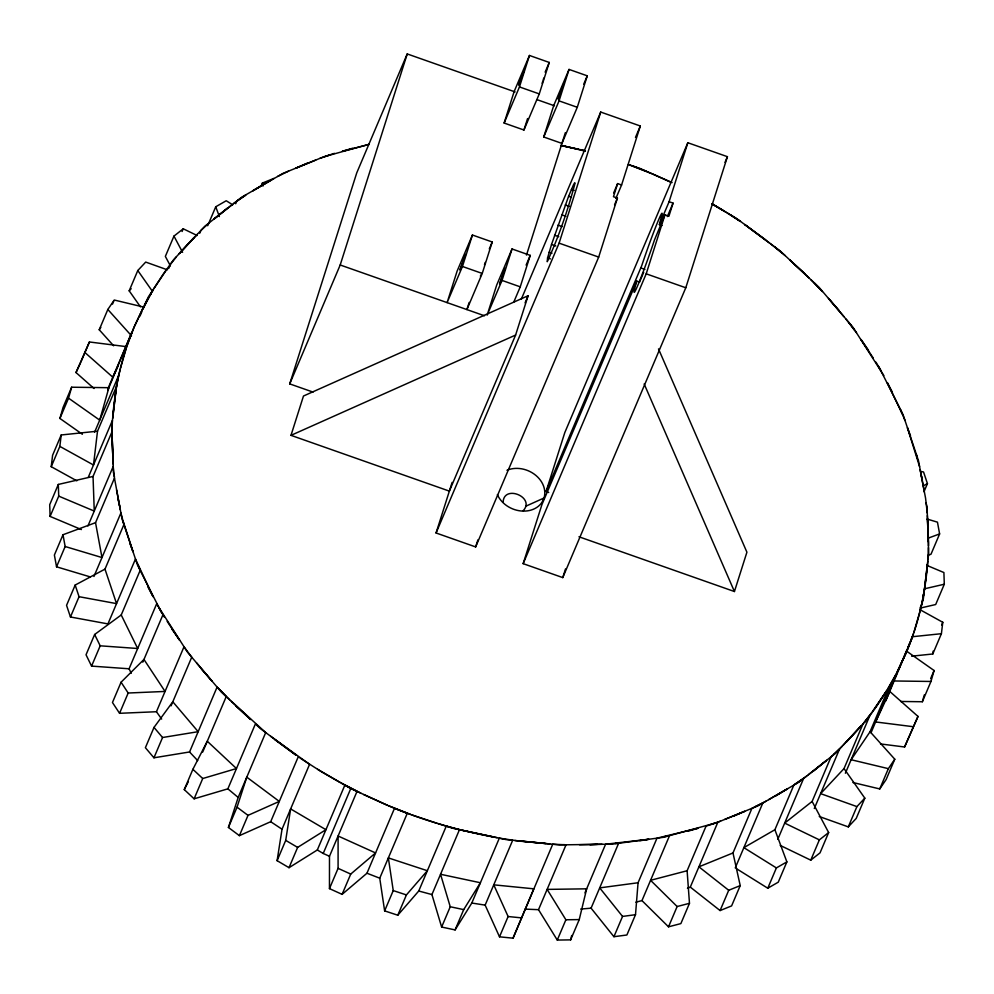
<?xml version="1.0" encoding="UTF-8"?>
<svg xmlns="http://www.w3.org/2000/svg" width="994" height="994" viewBox="0 0 994 994"><rect width="100%" height="100%" fill="white"/><g stroke="black" fill="none" stroke-linecap="round" stroke-linejoin="round"><path stroke-width="1.49" d="M549.732 843.931L518.57 841.036L499.336 838.166L471.802 903.037L455.09 929.912L441.634 927.042L431.93 894.563L459.464 829.692L446.281 826.126L418.747 891.009L397.786 915.213L384.628 910.877L379.745 878.199L407.279 813.316L394.494 808.346L366.96 873.229L342.11 894.351L329.461 888.624L329.486 856.281L357.02 791.41L344.868 785.111L317.322 849.982L289.018 867.687L277.102 860.667L282.023 829.22L309.569 764.336L270.778 736.355M329.461 888.624L338.084 868.346L338.097 836.004L375.57 852.939L350.733 874.074L342.11 894.351M928.036 559.075L928.57 542.587L927.377 515.613M112.657 418.449C114.944 387.138 121.753 355.802 134.165 326.976L148.292 297.044L163.202 274.207L173.602 259.683L197.272 234.36M503.113 502.293C503.709 483.966 535.89 497.41 523.155 510.73M927.812 561.051C925.513 592.349 918.717 623.685 906.304 652.524L892.165 682.456L877.267 705.293L866.867 719.805L835.631 753.228L799.002 782.141L757.602 806.047L717.842 822.237L706.038 826.151L687.115 870.744L689.476 903.31L680.865 923.6L668.515 926.818L641.962 900.601L635.862 902.192M113.055 415.082L116.149 389.002M927.402 564.406L924.308 590.486M580.695 909.075L591.082 908.168L613.932 936.708L626.891 934.994L635.501 914.704L638.061 882.759L656.984 838.166L698.273 828.188L687.836 831.257M76.811 480.823L51.228 466.683L52.595 455.264L61.206 434.974L97.511 431.185L116.435 386.604L118.646 375.533L94.554 432.291M51.228 466.683L59.851 446.393L61.206 434.974M97.511 431.185L93.498 465.006L59.851 446.393M911.61 656.189L932.794 653.99L933.13 651.132M932.794 653.99L941.405 633.7L942.772 622.281L919.885 609.62M277.102 860.667L285.713 840.377L290.633 808.93L325.933 829.704L297.628 847.397L289.018 867.687M547.582 257.881L547.234 261.72C558.839 236.56 567.885 210.02 575.041 183.256L574.731 182.66L573.488 184.772L568.593 196.303L551.521 244.487L547.582 257.881L550.415 258.887M715.494 823.044L663.396 837.321L612.205 844.142L566.046 844.801L538.512 909.684L557.274 940.063L570.631 939.877L571.687 935.491M570.631 939.877L579.241 919.587L586.671 888.822L547.122 889.394L565.884 919.773L557.274 940.063M82.378 434.266L59.913 418.449L63.032 407.503L71.643 387.213L108.893 387.697L99.711 420.127L68.536 398.159L71.643 387.213M900.626 701.466L922.357 701.739L924.308 694.905M922.357 701.739L930.968 681.462L934.087 670.515L906.64 651.182M485.221 262.416L484.488 264.839M120.398 368.699L117.106 380.951L111.75 426.066L113.092 463.887M120.585 367.817L126.598 347.117M920.059 610.801L923.364 598.55L928.707 553.422L928.508 547.644M913.871 632.383L919.872 611.67M543.78 78.079L543.184 80.042M639.428 282.06L636.794 281.128L636.259 282.892A42.021 1.864 -70.6 0 0 637.676 285.638A42.021 1.864 -70.6 0 0 654.537 239.815L664.936 214.828L668.9 216.232L673.062 203.124L669.099 201.72L659.382 224.607L662.029 225.539M659.382 224.607L662.141 213.934A42.021 1.864 -70.6 0 0 641.639 265.92L546.066 491.558L548.713 492.49M313.048 392.096L289.726 383.895L356.759 172.844L407.229 53.937L515.091 91.92M289.726 383.895L340.197 264.988L407.229 53.937M290.993 435.347L303.481 396.022L528.1 295.74L515.6 335.065L449.363 491.123L290.993 435.347L515.6 335.065M504.132 123.045L514.134 91.585L529.467 55.465L549.26 62.448L539.27 93.908L523.937 130.015L504.132 123.045L519.464 86.925L529.467 55.465M472.436 235.019L457.103 271.138L447.114 302.598L462.446 266.479L472.436 235.019L492.229 241.989L482.239 273.449L466.907 309.569L469.18 302.424M523.937 130.015L527.566 118.584M543.73 136.998L553.72 105.538L569.053 69.418L587.268 75.83L577.278 107.29L561.945 143.409L543.73 136.998L559.063 100.879L569.053 69.418M512.022 248.96L496.689 285.079L487.159 315.11L502.032 280.42L512.022 248.96L530.237 255.383L520.247 286.844L513.761 302.126M521.341 299.095L600.724 112.061L640.322 126.002L621.585 184.996L617.622 183.592L613.46 196.7L617.423 198.104L598.686 257.086L475.654 546.924L436.068 532.983L452.133 482.388M526.472 255.085L565.375 132.6M436.068 532.983L559.1 243.145L600.724 112.061M475.654 546.924L477.89 539.891M546.066 491.558L564.803 432.576L687.836 142.738L727.422 156.679L685.785 287.763L562.766 577.601L523.167 563.66L541.904 504.666L636.794 281.128M523.167 563.66L646.199 273.822L664.936 214.828M669.099 201.72L687.836 142.738M562.766 577.601L565.511 568.941M578.968 536.772L734.429 591.529L746.916 552.204L658.5 348.894M298.237 756.819L270.691 821.703L239.405 835.656L228.421 827.468L238.175 797.449L265.709 732.578L221.327 692.085L187.506 652.188L156.617 603.917L129.071 668.788L131.27 673.273M228.421 827.468L237.044 807.178L246.785 777.159L279.302 801.412L248.015 815.366L239.405 835.656M542.115 83.272L542.786 81.284M127.033 345.912L133.805 327.933M906.652 651.567L913.436 633.576M480.388 276.146L480.91 274.891M438.093 823.579L452.804 828.275L505.996 839.582L512.693 840.241L485.147 905.124L499.51 936.82L513.041 938.174L552.739 844.229L566.046 844.801M513.041 938.174L533.815 888.822L493.757 884.834L508.12 916.53L499.51 936.82M94.045 388.505L76.004 372.551L89.423 341.973L125.492 346.533M81.384 360.909L89.423 341.973M59.913 418.449L68.536 398.159M113.639 345.788L99.226 329.759L107.837 309.469L114.248 300.026L144.055 307.171M112.533 304.077L113.676 301.381M140.44 306.835L129.183 290.82L137.793 270.53L145.708 262.081L167.477 269.859M88.329 477.182L112.421 420.412L111.962 431.856L93.038 476.449L58.311 484.438L49.7 504.728L50.098 516.42L81.384 529.566M50.098 516.42L58.721 496.13L58.311 484.438M108.209 388.008L131.73 332.605L107.75 390.406M140.005 316.067L141.782 311.88M142.962 309.097L151.461 292.36L150.28 295.143M197.123 235.503L183.244 228.794L173.962 236.112L165.352 256.402L170.384 265.87M182.088 231.503L183.244 228.794M168.657 268.542L170.434 264.367L176.348 256.899M87.944 525.95L113.192 466.484L114.472 478.102L95.536 522.682L62.995 534.747L54.384 555.037L56.546 566.804L90.429 576.955M56.546 566.804L65.157 546.514L62.995 534.747M199.732 233.23L200.925 230.446L209.423 222.644L241.467 197.346L282.868 173.441L322.628 157.263L334.431 153.349M207.696 225.725L215.735 206.789L226.222 200.751L232.72 204.801M235.69 203.758L236.87 200.974L245.816 195.048L233.727 203.459M93.945 576.483L120.908 512.954L123.915 524.546L104.991 569.127L75.171 585.056L66.561 605.346L70.45 616.988L107.936 623.909L135.47 559.026L153.113 596.785L148.019 587.156M70.45 616.988L79.06 596.698L75.171 585.056M261.248 185.779L262.391 183.07L273.909 178.398M138.228 565.524L140.154 570.394L121.231 614.975L94.641 634.495L86.031 654.785L91.572 666.104L129.071 668.788M91.572 666.104L100.195 645.814L94.641 634.495M121.069 682.219L128.176 693.017L165.054 691.439L143.956 659.444L121.069 682.219L112.459 702.509L119.566 713.307L156.443 711.729L161.662 719.072M119.566 713.307L128.176 693.017M142.813 662.153L162.892 614.864M156.443 711.729L183.977 646.846L191.743 657.183L172.807 701.776L154.008 727.409L145.397 747.699L153.946 757.801L189.556 751.973L217.09 687.09M171.092 705.839L172.235 703.131M153.946 757.801L162.556 737.511L198.166 731.683L172.807 701.776M184.275 789.596L192.886 769.306L207.274 741.238L236.473 768.548L202.726 778.526L194.116 798.816L184.275 789.596L188.388 781.57M202.689 752.06L226.21 696.645L218.021 687.923L229.552 699.776M194.116 798.816L227.862 788.838L255.396 723.955L260.279 728.515L295.765 754.98L274.791 739.635M545.134 72.164L549.26 62.448M489.284 248.935L492.229 241.989M583.726 84.167L587.268 75.83M526.112 265.1L530.237 255.383M525.081 302.835L528.1 295.74M329.486 856.281L323.224 853.461L350.758 788.577L322.056 772.127L300.026 758.037M635.477 137.42L640.322 126.002M613.633 193.022L617.622 183.592M615.87 198.452L621.585 184.996M614.565 204.826L617.423 198.104M639.477 282.234L643.702 272.269M667.347 216.58L673.062 203.124M384.628 910.877L393.239 890.587L388.356 857.909L427.358 870.719L406.409 894.923L397.786 915.213M724.999 162.395L727.422 156.679M441.634 927.042L450.245 906.752L440.541 874.273L480.413 882.747L463.701 909.622L455.09 929.912M584.944 892.885L605.594 844.229L648.896 839.259L639.863 840.775M591.082 908.168L618.616 843.285L615.112 843.459M613.932 936.708L622.542 916.418L635.501 914.704M641.962 900.601L669.509 835.718M668.515 926.818L677.138 906.528L689.476 903.31M687.45 888.263L690.296 887.108L717.842 822.237M690.296 887.108L720.091 910.566L731.609 905.894L740.219 885.604L732.988 852.964L751.911 808.37L766.014 801.189M735.249 867.936L762.796 803.053L754.608 806.954M720.091 910.566L728.714 890.276L740.219 885.604M774.898 829.729L786.875 861.885L776.389 867.924L743.86 847.646L774.898 829.729L793.821 785.136M923.998 491.732L927.439 483.618L923.55 471.976L920.556 471.417M777.78 839.346L803.587 778.526L794.653 784.44L806.73 776.041M736.554 868.744L767.778 888.214L776.389 867.924M812.123 801.437L828.648 832.562L819.367 839.868L784.664 823.107L812.123 801.437L831.046 756.856L839.545 749.041L814.297 808.52M786.875 861.885L778.265 882.175L767.778 888.214M927.141 519.067L937.454 522.161L939.616 533.927L931.005 554.217L928.172 555.261M844.03 768.586L864.817 798.145L856.903 806.594L820.622 793.634L844.03 768.586L862.954 723.992M845.372 773.245L870.036 715.133L864.109 722.588L872.111 712.064M922.842 595.679L924.022 592.896L921.823 603.967L920.046 608.142M780.215 845.409L810.756 860.158L819.367 839.868M870.073 731.721L894.774 759.205L888.363 768.648L851.112 759.727L870.073 731.721L888.996 687.127L894.538 677.361L871.017 732.777M828.648 832.562L820.038 852.852L810.756 860.158M889.121 691.787L893.718 680.977L930.968 681.462M894.898 678.181L896.675 674.007M897.855 671.223L906.727 650.312M907.907 647.529L909.684 643.354M910.864 640.558L912.641 636.384L885.791 700.944M926.83 565.375L943.902 572.544L944.3 584.236L935.689 604.526L920.593 608.005M819.267 816.509L848.292 826.884L856.903 806.594M864.817 798.145L856.207 818.435L848.292 826.884M941.616 624.99L942.772 622.281M852.927 782.514L879.752 788.938L888.363 768.648M894.774 759.205L886.163 779.495L879.752 788.938M930.632 678.629L934.087 670.515M880.535 743.947L904.577 746.991L917.996 716.413L889.804 691.476L875.615 721.955L913.188 726.701M917.996 716.413L904.577 746.991M134.165 326.976L143.26 307.481M117.963 366.115L112.807 377.198L84.627 352.261M897.209 672.019L906.304 652.524M76.004 372.551L80.812 362.263M144.515 305.17L153.275 289.689M887.195 689.811L895.954 674.33M153.834 288.695L165.861 270.716M874.608 708.784L886.636 690.793L872.62 711.319M99.226 329.759L100.829 327.399M861.388 725.67L843.198 745.14M194.041 237.404L179.28 253.594L204.826 226.259L209.423 222.644M846.416 742.083L861.189 725.906M129.183 290.82L131.158 288.707M833.804 754.384L842.241 746.159M227.377 208.081L213.872 219.127L232.087 204.752M813.092 771.419L826.598 760.36L808.37 774.748M265.336 183.194L252.886 190.761L271.772 179.852M775.134 796.306L787.583 788.739L768.697 799.648M923.376 485.793L927.439 483.618M288.558 171.13L277.674 176.435M525.975 506.132L543.88 498.069M324.976 156.456L368.786 144.354M307.308 163.14L295.827 168.172L315.694 160.084M733.162 816.36L744.643 811.328L724.775 819.416M732.988 852.964L698.906 866.818L728.714 890.276M928.297 538.114L939.616 533.927M319.993 158.332L329.598 155.027M710.872 824.473L720.476 821.156M352.634 148.23L342.197 151.312L369.047 144.465M687.115 870.744L650.573 880.311L677.138 906.528M924.681 588.759L944.3 584.236M664.129 836.699L669.012 835.83M638.061 882.759L599.693 887.878L622.542 916.418M912.666 636.694L941.405 633.7M602.041 844.279L579.502 844.714M590.001 844.751L597.456 844.366M564.604 844.651L559.436 844.9L514.842 840.464M538.512 909.684L525.205 909.112M565.884 919.773L579.241 919.587M545.706 843.533L519.39 840.912M100.195 645.814L137.681 648.498L121.231 614.975M485.147 905.124L471.802 903.037M508.12 916.53L521.651 917.884M497.012 837.669C459.551 830.922 422.587 820.361 387.61 805.376L350.758 788.577M493.049 836.824L462.297 830.288M79.06 596.698L116.546 603.619L104.991 569.127M561.411 145.397L585.292 151.175M560.604 145.472L584.994 150.653M431.93 894.563L418.747 891.009M450.245 906.752L463.701 909.622M561.685 145.546L578.173 149.199M581.005 149.808L585.391 150.989M65.157 546.514L101.984 557.547L95.536 522.682M628.357 164.519L639.701 168.321L672.106 182.573M379.745 878.199L366.96 873.229M393.239 890.587L406.409 894.923M412.112 814.981L437.037 823.293M519.464 86.925L539.27 93.908M559.063 100.879L577.278 107.29M536.959 99.624L554.441 105.786M571.388 189.419L574.221 190.413M568.593 196.303L571.413 197.309M565.263 204.963L569.512 206.454M561.647 214.779L565.897 216.282M557.994 225.116L562.231 226.607M554.54 235.243L558.777 236.734M640.956 268.02L644.92 269.424M559.1 243.145L598.686 257.086M646.199 273.822L685.785 287.763M551.521 244.487L555.795 245.99M549.148 252.203L551.981 253.209M462.446 266.479L482.239 273.449M502.032 280.42L520.247 286.844M340.197 264.988L484.513 315.781M633.19 166.172L645.963 171.154M629.811 165.066L651.704 173.664M388.766 805.836L410.659 814.421M58.721 496.13L94.256 511.078L93.038 476.449M652.859 174.112L671.198 182.411M363.63 794.541L387.61 805.376M338.084 868.346L350.733 874.074M341.489 783.123L360.76 793.1M711.903 203.658L736.803 218.63L769.679 243.145M712.189 203.994L722.849 210.206M317.608 769.294L340.259 782.489M282.023 829.22L270.691 821.703M317.322 849.982L323.224 853.461M285.713 840.377L297.628 847.397M711.853 203.894L726.092 212.331M727.036 212.878L740.443 221.451L730.901 215.151M765.666 239.865L744.705 224.507L780.191 250.973L819.131 287.403L852.964 327.299L883.852 375.583M238.175 797.449L227.862 788.838M237.044 807.178L248.015 815.366M771.009 244.126L785.074 255.533M774.761 246.922L781.806 252.749M804.618 273.462L789.808 259.968L809.178 278.084M235.851 706.038L250.662 719.532L231.291 701.404M197.694 760.609L189.556 751.973M192.886 769.306L202.726 778.526M810.918 279.712L822.448 291.565L814.26 282.843M107.837 309.469L131.506 335.81M839.085 310.463L828.474 298.411L843.906 316.614M201.384 669.024L211.995 681.076L196.563 662.886M154.008 727.409L162.556 737.511M846.093 319.198L856.493 332.655M848.727 322.304L854.455 330.07M878.87 366.811L900.315 409.106L905 420.462M161.6 612.677L140.154 570.394M137.793 270.53L152.517 291.466M868.507 350.298L860.99 339.476L873.291 358.126M171.95 629.19L179.479 640.024L167.178 621.374M875.95 362.151L881.193 371.085M159.276 608.415L164.519 617.336M892.45 392.332L887.356 382.715L902.241 413.976M173.962 236.112L182.585 252.352M900.514 409.553L903.061 414.709L918.481 460.719L925.563 498.143L927.278 513.003M139.955 569.935L137.396 564.791L121.989 518.781L114.472 478.102M644.162 383.945L734.429 591.529M910.529 435.906L907.447 427.743L919.549 466.534M129.941 543.581L133.022 551.745L123.206 521.44M215.735 206.789L219.388 216.58M920.133 469.677L923.923 489.545M120.336 509.823L116.546 489.943M916.543 454.954L917.263 458.06M920.904 473.716L922.444 480.326M118.025 499.162L119.566 505.784M926.023 502.641L927.079 507.226L928.446 545.781M114.434 476.859L113.391 472.274L112.024 433.719M262.391 183.07L263.05 186.04M927.489 519.092L928.297 541.842M112.968 460.396L112.16 437.646M497.373 494.602A25.21 20.601 23 0 0 518.992 510.705A25.21 20.601 23 0 0 542.065 502.181L544.24 497.261A25.21 20.601 23 0 0 534.238 474.138A25.21 20.601 23 0 0 506.952 470.286M518.769 84.875L524.323 69.617L518.769 84.875M499.721 283.365L499.647 284.135L505.151 268.318L499.721 283.365M558.404 98.58L558.342 99.338L563.834 83.533L558.404 98.58M460.21 269.138L460.036 270.219L465.602 254.365L460.21 269.138"/></g></svg>
